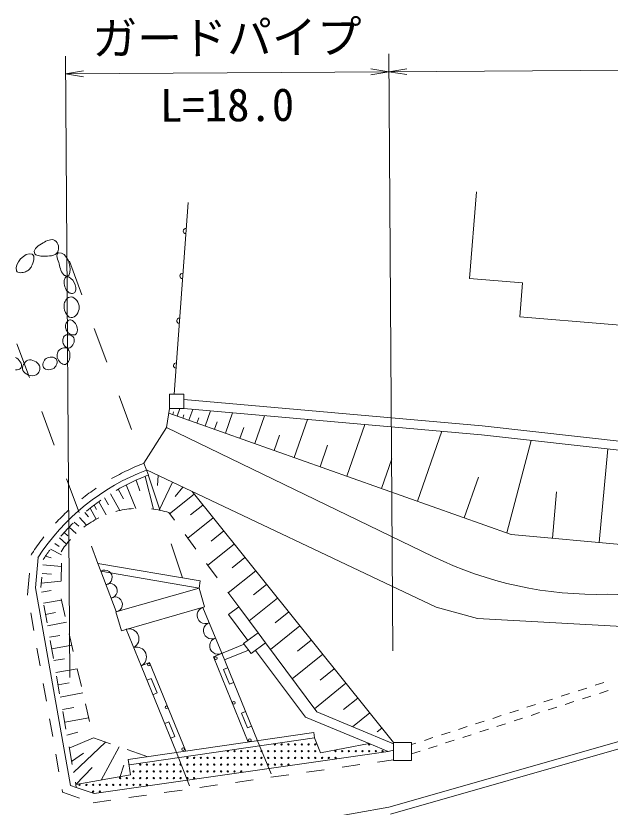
# Model space of a CAD drawing. Units: millimetres, scale not verified. Extents: x 40000 to 680000, y 20000 to 380000.
# Drawn here: x 458446 to 491547, y 294258 to 338315 of the extents above; entities that cross this region are included whole.
import ezdxf
from ezdxf.enums import TextEntityAlignment as Align

# ---------------------------------------------------------------- set-up
doc = ezdxf.new("R2010")
doc.units = ezdxf.units.MM
doc.header["$LTSCALE"] = 1000
for name, color, linetype, lineweight in [('M-BGD', 7, 'Continuous', 13), ('M-STR-HTXT', 7, 'Continuous', 13), ('M-STR-STR1', 1, 'Continuous', 13)]:
    doc.layers.add(name, color=color, linetype=linetype, lineweight=lineweight)
doc.styles.add('ＭＳ ゴシック', font='')
doc.styles.get('ＭＳ ゴシック').set_extended_font_data('MS Gothic')

# ---------------------------------------------------------------- blocks, each defined once
blk = doc.blocks.new('open_arrow')
at = {"color": 0, "linetype": 'Continuous', "lineweight": -2}
blk.add_lwpolyline([(7.5, 1.25), (0, 0), (7.5, -1.25)], dxfattribs=at)

msp = doc.modelspace()

# ---------------------------------------------------------------- linework, layer by layer
at = {"layer": 'M-BGD'}
for p, q in [((467259, 317252), (468035, 327916)), ((462124, 322788), (461433, 324664)), ((463506, 319034), (462815, 320911)), ((459201, 318171), (458510, 320047)), ((467796, 317252), (466996, 317252)), ((466996, 317252), (466996, 316452)), ((467796, 316452), (467796, 317252)), ((464888, 315280), (464197, 317157)), ((467796, 316957), (484427, 315485)), ((466846, 315401), (466996, 316452)), ((466996, 316452), (467796, 316452)), ((467440, 316026), (467588, 316452)), ((467796, 316452), (484378, 314988)), ((468085, 315798), (468297, 316407)), ((460583, 314417), (459892, 316294)), ((486042, 309435), (466959, 316197)), ((467186, 316116), (467236, 316261)), ((467742, 315919), (467807, 316106)), ((468532, 315639), (468633, 315932)), ((468992, 315476), (469285, 316320)), ((470125, 315075), (470520, 316211)), ((471756, 314497), (472298, 316054)), ((469508, 315294), (469652, 315709)), ((473944, 313722), (474682, 315844)), ((476879, 312682), (477880, 315561)), ((484427, 315485), (534577, 309921)), ((465579, 313403), (466846, 315401)), ((466844, 315397), (481668, 308218)), ((470928, 314790), (471139, 315395)), ((480815, 311287), (482170, 315183)), ((472834, 314115), (473133, 314974)), ((484378, 314988), (534461, 309431)), ((485783, 309527), (487142, 314681)), ((475390, 313209), (475807, 314409)), ((490940, 308986), (491415, 314207)), ((465579, 313403), (465829, 312749)), ((478818, 311995), (479394, 313651)), ((465722, 313030), (481865, 305393)), ((461965, 310663), (461274, 312540)), ((465143, 312464), (465359, 311874)), ((465644, 312677), (466112, 310850)), ((465829, 312749), (465841, 312713)), ((465841, 312713), (466473, 310816)), ((466366, 312725), (466342, 312161)), ((483416, 310366), (484205, 312635)), ((464142, 311954), (464438, 311430)), ((464589, 312196), (465136, 310895)), ((467164, 312347), (466420, 310797)), ((467756, 312068), (467319, 311561)), ((463384, 311486), (463605, 311092)), ((463720, 311703), (464243, 310775)), ((468378, 311690), (467002, 310586)), ((479480, 297855), (468270, 311824)), ((488326, 309226), (488562, 311822)), ((462803, 311072), (462943, 310824)), ((463061, 311262), (463469, 310539)), ((468869, 311078), (468182, 310526)), ((462284, 310657), (462492, 310418)), ((462582, 310901), (462926, 310289)), ((467282, 310235), (466970, 310655)), ((461984, 310394), (462375, 309952)), ((469443, 310363), (468029, 309229)), ((461409, 309839), (461805, 309490)), ((461691, 310121), (461955, 309901)), ((461135, 309548), (461336, 309365)), ((468473, 308629), (467878, 309432)), ((470027, 309635), (469324, 309072)), ((513899, 306882), (486042, 309435)), ((460615, 308937), (460864, 308771)), ((460870, 309248), (461263, 308901)), ((467105, 308918), (467737, 307021)), ((470612, 308906), (469143, 307727)), ((460369, 308618), (460992, 308304)), ((463010, 307826), (462656, 308786)), ((459682, 308159), (459536, 306469)), ((460097, 308238), (460423, 308139)), ((471208, 308163), (470490, 307587)), ((459948, 307748), (460984, 307659)), ((460986, 307850), (460975, 306850)), ((463175, 307392), (463010, 307826)), ((468716, 306854), (463010, 307826)), ((469665, 307023), (469069, 307826)), ((459206, 307293), (459120, 306296)), ((459906, 307269), (460440, 307223)), ((464034, 305143), (463175, 307392)), ((468648, 306460), (463175, 307392)), ((471805, 307419), (470280, 306195)), ((459888, 307058), (459839, 306483)), ((459860, 306728), (460975, 306834)), ((468716, 306854), (468648, 306460)), ((472414, 306660), (471680, 306072)), ((459120, 306296), (459100, 306065)), ((459536, 306469), (461489, 295469)), ((459885, 306222), (460422, 306318)), ((470857, 305417), (470261, 306220)), ((459993, 305613), (460977, 305788)), ((460963, 305850), (461190, 304876)), ((473024, 305901), (471441, 304630)), ((491391, 306116), (495296, 306003)), ((460014, 305498), (460188, 304513)), ((468867, 305379), (469912, 302823)), ((470857, 305417), (470283, 304986)), ((471935, 303965), (470857, 305417)), ((481865, 305393), (484155, 304755)), ((459275, 305081), (459450, 304096)), ((460104, 304989), (460658, 305087)), ((471367, 303543), (470283, 304986)), ((473645, 305126), (472895, 304525)), ((460215, 304363), (461266, 304549)), ((484155, 304755), (493653, 304229)), ((464594, 304160), (465424, 302130)), ((474267, 304351), (472626, 303033)), ((460329, 303720), (460901, 303822)), ((461417, 303902), (461644, 302928)), ((471935, 303965), (471132, 303369)), ((472352, 303402), (471935, 303965)), ((474902, 303560), (474136, 302946)), ((460363, 303529), (460538, 302544)), ((460443, 303076), (461563, 303275)), ((469448, 302636), (471162, 303327)), ((471132, 303369), (471549, 302807)), ((471549, 302807), (472352, 303402)), ((475205, 299558), (472352, 303402)), ((459625, 303112), (459799, 302127)), ((469912, 302823), (471903, 297957)), ((470063, 302453), (471409, 302995)), ((474582, 299261), (471787, 302983)), ((475537, 302768), (473836, 301403)), ((460561, 302415), (461151, 302520)), ((465424, 302130), (465888, 302317)), ((465888, 302317), (467909, 297376)), ((469448, 302636), (471393, 297883)), ((460678, 301752), (461869, 301964)), ((461871, 301954), (462098, 300980)), ((465424, 302130), (467399, 297302)), ((470244, 302012), (470012, 301918)), ((470344, 301107), (470012, 301918)), ((476184, 301962), (475402, 301334)), ((460712, 301560), (460887, 300575)), ((465753, 301325), (465985, 301420)), ((465985, 301420), (466314, 300615)), ((459974, 301142), (460149, 300158)), ((460799, 301073), (461408, 301181)), ((470576, 301201), (470344, 301107)), ((476833, 301153), (475071, 299739)), ((490717, 301045), (491192, 301199)), ((460920, 300391), (462183, 300615)), ((466083, 300521), (466314, 300615)), ((488813, 300432), (489289, 300585)), ((489765, 300738), (490241, 300892)), ((490950, 300595), (491426, 300748)), ((477494, 300330), (476694, 299688)), ((479220, 294262), (499463, 300046)), ((487861, 300125), (488337, 300278)), ((489046, 299981), (489522, 300135)), ((489998, 300288), (490474, 300442)), ((461044, 299691), (461673, 299803)), ((461062, 299590), (461237, 298606)), ((462325, 300006), (462552, 299032)), ((479310, 293872), (499546, 299653)), ((485958, 299511), (486434, 299664)), ((486910, 299818), (487385, 299971)), ((488094, 299675), (488570, 299828)), ((460324, 299173), (460498, 298188)), ((461169, 298990), (462506, 299227)), ((471239, 299579), (471008, 299484)), ((471340, 298673), (471008, 299484)), ((478125, 297797), (474582, 299261)), ((479480, 297777), (475205, 299558)), ((478156, 299504), (477192, 298730)), ((485006, 299204), (485482, 299358)), ((486191, 299061), (486667, 299214)), ((487143, 299368), (487619, 299521)), ((466741, 298911), (466972, 299006)), ((466972, 299006), (467302, 298201)), ((471571, 298768), (471340, 298673)), ((483102, 298590), (483578, 298744)), ((484054, 298897), (484530, 299051)), ((485239, 298754), (485715, 298907)), ((461296, 298271), (461892, 298440)), ((478831, 298664), (478563, 298452)), ((482151, 298284), (482627, 298437)), ((483336, 298140), (483811, 298294)), ((484287, 298447), (484763, 298601)), ((461424, 297549), (462765, 298116)), ((461654, 296186), (463446, 297880)), ((462765, 298116), (463710, 297789)), ((467070, 298107), (467302, 298201)), ((471903, 297957), (472659, 296106)), ((480480, 297855), (479480, 297855)), ((479480, 297855), (479480, 296855)), ((480480, 296855), (480480, 297855)), ((481199, 297977), (481675, 298130)), ((482384, 297833), (482860, 297987)), ((461411, 297621), (461586, 296637)), ((463204, 295768), (464201, 297619)), ((464655, 297462), (465600, 297134)), ((479186, 297359), (479480, 297423)), ((480480, 297745), (480723, 297823)), ((481432, 297527), (481908, 297680)), ((460673, 297204), (460848, 296219)), ((461544, 296807), (462211, 297265)), ((465600, 297134), (465792, 297068)), ((468127, 295439), (467399, 297302)), ((480480, 297220), (480956, 297373)), ((464254, 295967), (464458, 296601)), ((476614, 296486), (477604, 296628)), ((478594, 296769), (479472, 296895)), ((479472, 296895), (479480, 296897)), ((479480, 296855), (480480, 296855)), ((461784, 295521), (462696, 296473)), ((474634, 296204), (475624, 296345)), ((461761, 295652), (461784, 295521)), ((470674, 295638), (471664, 295779)), ((472654, 295921), (473644, 296062)), ((461023, 295235), (461048, 295092)), ((461489, 295469), (461813, 295358)), ((466714, 295072), (467704, 295214)), ((468694, 295355), (469684, 295496)), ((461048, 295092), (461994, 294767)), ((464734, 294789), (465724, 294931)), ((462754, 294506), (463744, 294648)), ((463902, 291548), (479220, 294262))]:
    msp.add_line(p, q, dxfattribs=at)
for points in [[(484106, 328512), (483705, 323691), (486671, 323444), (486514, 321559), (516025, 319106), (516542, 325321)], [(458437, 318608), (458512, 318609), (458583, 318621), (458647, 318645), (458700, 318681), (458737, 318732), (458760, 318807), (458757, 318889), (458735, 318973), (458694, 319055), (458640, 319132), (458576, 319200), (458505, 319255), (458431, 319294)]]:
    msp.add_lwpolyline(points, dxfattribs=at)
for points in [[(460627, 325806), (460552, 325841), (460471, 325854), (460385, 325849), (460297, 325831), (460209, 325801), (460123, 325763), (460040, 325722), (459963, 325679), (459878, 325629), (459788, 325572), (459699, 325509), (459616, 325441), (459547, 325367), (459497, 325288), (459472, 325204), (459478, 325117), (459506, 325059), (459552, 325016), (459612, 324985), (459683, 324964), (459760, 324951), (459839, 324943), (459917, 324940), (459989, 324938), (460096, 324936), (460209, 324937), (460324, 324945), (460436, 324961), (460542, 324989), (460637, 325031), (460718, 325089), (460781, 325168), (460813, 325245), (460829, 325331), (460829, 325422), (460814, 325514), (460786, 325602), (460744, 325683), (460691, 325753)], [(459350, 325040), (459412, 324995), (459445, 324928), (459456, 324845), (459449, 324751), (459427, 324652), (459397, 324553), (459361, 324459), (459325, 324376), (459298, 324326), (459266, 324277), (459230, 324232), (459189, 324189), (459144, 324151), (459096, 324118), (459045, 324091), (458993, 324070), (458927, 324050), (458853, 324032), (458776, 324020), (458699, 324015), (458627, 324020), (458564, 324037), (458514, 324070), (458482, 324121), (458461, 324280), (458501, 324454), (458589, 324628), (458715, 324790), (458866, 324925), (459030, 325021), (459195, 325064)], [(460832, 325117), (460774, 325085), (460745, 325029), (460739, 324954), (460751, 324867), (460775, 324773), (460804, 324677), (460834, 324585), (460857, 324504), (460879, 324416), (460901, 324325), (460927, 324234), (460957, 324146), (460994, 324062), (461039, 323986), (461095, 323919), (461164, 323865), (461190, 323851), (461221, 323839), (461254, 323830), (461287, 323826), (461320, 323826), (461349, 323832), (461374, 323845), (461393, 323865), (461459, 324034), (461473, 324238), (461442, 324458), (461373, 324674), (461270, 324868), (461142, 325019), (460994, 325109)], [(461291, 323789), (461252, 323780), (461219, 323756), (461193, 323721), (461172, 323677), (461157, 323629), (461146, 323578), (461140, 323528), (461138, 323482), (461142, 323399), (461154, 323313), (461176, 323228), (461206, 323145), (461245, 323068), (461294, 322999), (461352, 322940), (461419, 322895), (461460, 322878), (461506, 322867), (461554, 322861), (461604, 322863), (461650, 322872), (461692, 322888), (461727, 322913), (461751, 322946), (461785, 323065), (461784, 323199), (461752, 323340), (461694, 323477), (461615, 323600), (461518, 323700), (461409, 323766)], [(461521, 322665), (461454, 322659), (461389, 322635), (461328, 322595), (461273, 322544), (461224, 322484), (461185, 322418), (461155, 322350), (461138, 322282), (461130, 322169), (461139, 322048), (461164, 321924), (461206, 321805), (461263, 321698), (461335, 321609), (461421, 321546), (461521, 321516), (461610, 321522), (461694, 321558), (461772, 321618), (461840, 321696), (461898, 321786), (461942, 321884), (461970, 321983), (461981, 322077), (461972, 322173), (461945, 322272), (461902, 322369), (461845, 322459), (461776, 322538), (461698, 322602), (461612, 322645)], [(461496, 321388), (461447, 321388), (461400, 321373), (461356, 321344), (461316, 321305), (461280, 321259), (461251, 321209), (461229, 321157), (461215, 321107), (461208, 321041), (461212, 320972), (461226, 320903), (461249, 320836), (461281, 320772), (461321, 320714), (461367, 320663), (461419, 320622), (461466, 320595), (461520, 320574), (461578, 320558), (461638, 320551), (461695, 320552), (461748, 320563), (461793, 320586), (461828, 320622), (461868, 320719), (461879, 320832), (461862, 320953), (461821, 321072), (461761, 321184), (461684, 321279), (461595, 321349)], [(461113, 320009), (461088, 320071), (461072, 320140), (461065, 320213), (461068, 320286), (461081, 320357), (461106, 320421), (461141, 320477), (461189, 320519), (461247, 320547), (461313, 320559), (461384, 320559), (461456, 320546), (461525, 320522), (461587, 320488), (461638, 320444), (461674, 320392), (461698, 320318), (461703, 320237), (461692, 320152), (461665, 320068), (461625, 319990), (461574, 319921), (461513, 319866), (461445, 319830), (461399, 319821), (461351, 319824), (461302, 319838), (461255, 319861), (461211, 319891), (461171, 319927), (461138, 319967)], [(460755, 319294), (460743, 319350), (460740, 319409), (460746, 319469), (460759, 319528), (460780, 319586), (460808, 319639), (460842, 319687), (460883, 319728), (460932, 319763), (460989, 319793), (461052, 319817), (461117, 319832), (461181, 319837), (461242, 319832), (461297, 319812), (461342, 319779), (461406, 319685), (461447, 319569), (461463, 319439), (461457, 319305), (461429, 319176), (461379, 319061), (461307, 318969), (461215, 318910), (461144, 318899), (461072, 318913), (461003, 318950), (460937, 319004), (460877, 319070), (460825, 319143), (460784, 319219)], [(458839, 318578), (458890, 318493), (458964, 318420), (459055, 318361), (459159, 318317), (459268, 318290), (459379, 318281), (459485, 318291), (459580, 318323), (459637, 318361), (459686, 318413), (459726, 318475), (459756, 318545), (459776, 318620), (459783, 318695), (459778, 318767), (459759, 318834), (459715, 318913), (459652, 318984), (459576, 319047), (459489, 319097), (459397, 319134), (459302, 319155), (459208, 319158), (459120, 319140), (459048, 319105), (458982, 319051), (458924, 318984), (458876, 318907), (458841, 318823), (458822, 318738), (458821, 318655)], [(459989, 318732), (460040, 318680), (460106, 318644), (460183, 318623), (460266, 318615), (460351, 318621), (460434, 318639), (460510, 318667), (460576, 318706), (460624, 318750), (460666, 318804), (460701, 318867), (460727, 318935), (460741, 319004), (460743, 319072), (460731, 319135), (460704, 319191), (460655, 319242), (460592, 319279), (460520, 319303), (460441, 319314), (460360, 319313), (460280, 319301), (460206, 319277), (460142, 319242), (460089, 319198), (460041, 319141), (460002, 319075), (459972, 319004), (459953, 318931), (459949, 318859), (459960, 318791)], [(464022, 305140), (468648, 306460), (468950, 305403), (464324, 304083)]]:
    msp.add_lwpolyline(points, close=True, dxfattribs=at)
for centre in [(465850, 302194), (469579, 302552), (470588, 300062), (466834, 299819), (471482, 297993), (467766, 297482)]:
    msp.add_circle(centre, 75, dxfattribs=at)
for centre, radius, start, end in [((467919, 326324), 150, 85.8348, 265.8348), ((467738, 323831), 150, 85.8348, 265.8348), ((467556, 321337), 150, 85.8348, 265.8348), ((467375, 318844), 150, 85.8348, 265.8348), ((470193, 301309), 12944, 110.8808, 115.3071), ((470193, 301309), 12544, 110.8808, 146.9577), ((470193, 301309), 12944, 115.3071, 119.7334), ((470193, 301309), 12244, 110.8808, 115.5602), ((470193, 301309), 12944, 124.1597, 128.586), ((470193, 301309), 12244, 115.5602, 120.2395), ((470193, 301309), 12244, 124.9189, 129.5982), ((470193, 301309), 12944, 133.0123, 137.4386), ((465384, 305657), 5244, 94.244, 105.1706), ((465384, 305657), 5244, 72.3908, 83.3174), ((465384, 305657), 5244, 116.0971, 127.0237), ((470193, 301309), 12244, 134.2776, 138.9569), ((470193, 301309), 12944, 141.8649, 146.2912), ((465384, 305657), 5244, 137.9503, 147.4604), ((470193, 301309), 12944, 146.2912, 147.3707), ((470193, 301309), 12244, 143.6363, 146.5731), ((490770, 326781), 20674, 243.8776, 271.7215), ((463402, 307049), 411, 278.38, 123.4119), ((463688, 306299), 411, 278.38, 123.4119), ((463974, 305550), 411, 278.38, 123.4119), ((469005, 304938), 462, 107.4999, 296.9982), ((469354, 304087), 462, 107.4999, 296.9982), ((464755, 303633), 551, 297.5278, 106.9702), ((469702, 303235), 462, 107.4999, 296.9982), ((465170, 302618), 551, 297.5278, 106.9702)]:
    msp.add_arc(centre, radius, start, end, dxfattribs=at)
at = {"layer": 'M-STR-HTXT'}
for p, q in [((479440, 302957), (479215, 336199)), ((461448, 301469), (461214, 336078)), ((479221, 335199), (550483, 335681)), ((461221, 335078), (479221, 335199))]:
    msp.add_line(p, q, dxfattribs=at)
at = {"layer": 'M-STR-STR1'}
for p, q in [((464712, 296911), (475036, 298413)), ((475079, 298116), (475036, 298413)), ((464755, 296614), (475079, 298116)), ((475417, 297290), (475079, 298116)), ((475417, 297290), (478125, 297797)), ((479186, 297359), (478125, 297797)), ((462803, 295018), (479186, 297359)), ((464837, 296052), (464712, 296911)), ((461784, 295521), (464830, 296051)), ((461784, 295521), (461813, 295358)), ((461813, 295358), (462803, 295018))]:
    msp.add_line(p, q, dxfattribs=at)
for centre in [(470250, 297376), (470626, 297375), (471001, 297376), (471375, 297375), (471750, 297375), (472126, 297375), (472501, 297376), (472875, 297751), (472876, 297376), (473250, 297751), (473250, 297375), (473626, 297750), (473625, 297376), (474001, 297750), (474001, 297376), (474375, 297751), (474376, 297376), (474750, 297751), (474750, 297375), (475125, 297750), (475125, 297375), (476250, 297375), (476625, 297375), (477000, 297376), (477376, 297376), (477751, 297376), (478125, 297750), (478125, 297375), (478500, 297376), (478875, 297376), (468000, 297000), (468375, 297000), (468750, 297001), (469126, 297001), (469501, 297000), (469875, 297000), (470250, 297001), (470625, 297001), (471001, 297000), (471376, 297000), (471750, 297000), (472125, 297001), (472501, 297001), (472876, 297000), (473251, 297000), (473625, 297001), (474000, 297001), (474376, 297000), (474751, 297000), (475125, 297001), (475500, 297001), (475875, 297000), (476251, 297000), (465375, 296626), (465750, 296625), (466126, 296625), (466501, 296625), (466876, 296626), (467250, 296626), (467625, 296625), (468001, 296625), (468376, 296626), (468751, 296626), (469125, 296625), (469501, 296625), (469876, 296625), (470251, 296626), (470625, 296625), (471000, 296625), (471376, 296625), (471751, 296626), (472126, 296626), (472500, 296625), (472876, 296625), (473251, 296626), (473626, 296626), (465001, 296251), (465375, 296250), (465750, 296250), (466125, 296251), (466501, 296250), (466876, 296251), (467250, 296250), (467625, 296250), (468000, 296251), (468376, 296251), (468750, 296250), (469125, 296250), (469500, 296251), (469876, 296251), (470251, 296250), (470625, 296250), (471000, 296251), (464250, 295876), (464625, 295876), (465000, 295875), (465376, 295875), (465751, 295875), (466125, 295876), (466500, 295876), (466876, 295875), (467251, 295875), (467626, 295876), (468000, 295876), (468375, 295875), (462000, 295501), (462376, 295500), (462751, 295501), (463125, 295500), (463500, 295500), (463876, 295500), (464251, 295501), (464626, 295501), (465000, 295500), (465375, 295501), (465751, 295500), (462751, 295125), (463125, 295125)]:
    msp.add_circle(centre, 37.5, dxfattribs=at)

# ---------------------------------------------------------------- block references
at = {"layer": 'M-STR-HTXT', "xscale": 133, "yscale": 133}
for p, rotation in [((479221, 335199), 180.4), ((479221, 335199), 0.4), ((461221, 335078), 0.4)]:
    msp.add_blockref('open_arrow', p, dxfattribs=dict(at, rotation=rotation))

# ---------------------------------------------------------------- texts
at = {"layer": 'M-STR-HTXT', "style": 'ＭＳ ゴシック'}
for s, p in [('ガードパイプ', (470218, 335638)), ('L=18.0', (470218, 331889))]:
    msp.add_text(s, height=1833, rotation=0.388, dxfattribs=at).set_placement(p, align=Align.BOTTOM_CENTER)

doc.saveas('drawing.dxf')
